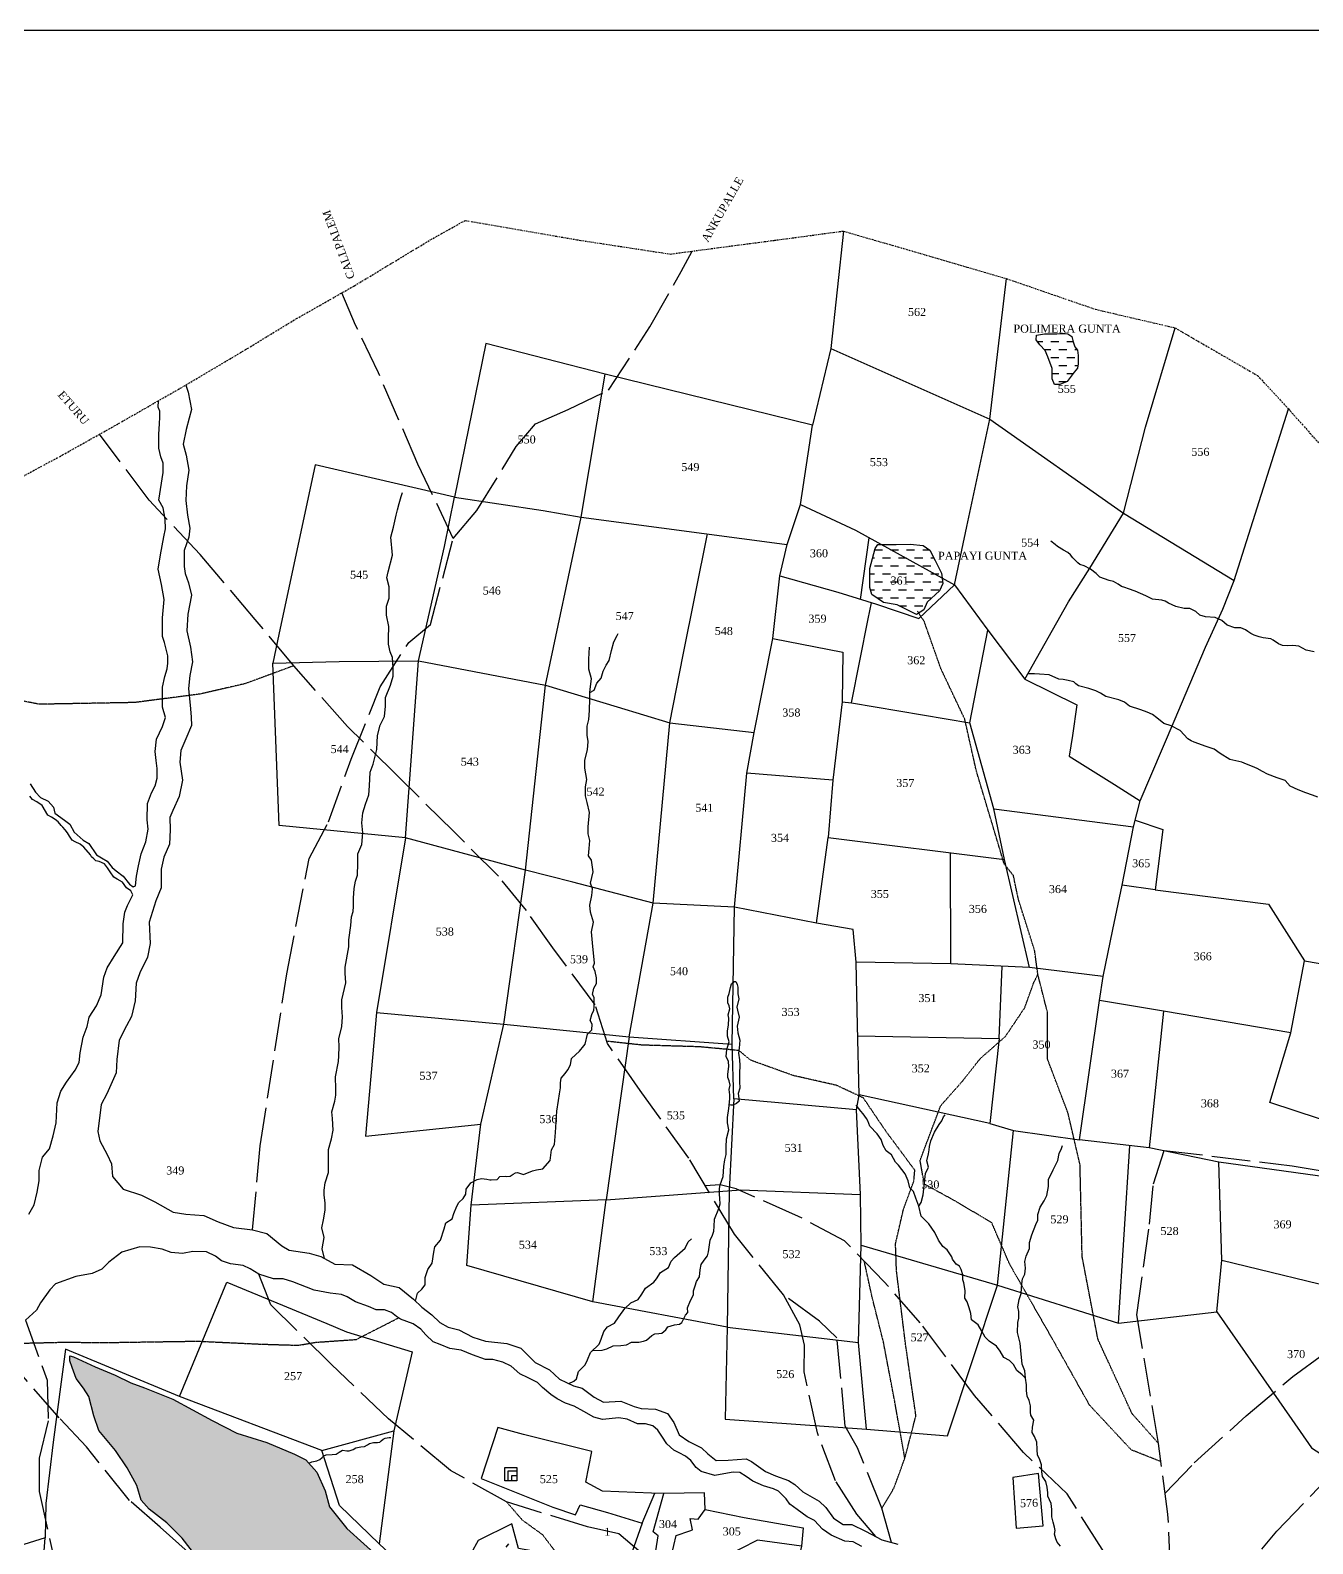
# Model space of a CAD drawing. Header units: millimetres. Extents: x 560 to 2074, y -487 to 930.
# Drawn here: x 1139 to 1539.2, y 457.4 to 929.6 of the extents above; entities that cross this region are included whole.
import ezdxf

# ---------------------------------------------------------------- set-up
doc = ezdxf.new("R2010")
doc.units = ezdxf.units.MM
doc.header["$MEASUREMENT"] = 0
for name, pattern in [('ACAD_ISO02W100', [15, 12, -3]), ('ACAD_ISO07W100', [3, 0, -3]), ('BORDER', [1.75, 0.5, -0.25, 0.5, -0.25, 0, -0.25])]:
    doc.linetypes.add(name, pattern=pattern)
for name, color, linetype in [('CARTTRACK', 30, 'ACAD_ISO02W100'), ('NALA', 4, 'Continuous'), ('SQUAREWELL', 5, 'Continuous'), ('SURVEY_BND', 7, 'Continuous'), ('SURVEY_NO', 7, 'Continuous'), ('TEXT', 7, 'Continuous'), ('WATER_BODY', 4, 'Continuous')]:
    doc.layers.add(name, color=color, linetype=linetype)
doc.layers.add('FOOTPATH', color=150, linetype='ACAD_ISO07W100', lineweight=30)
doc.layers.add('VILL_BOUNDARY', color=6, linetype='BORDER', lineweight=30)
doc.styles.get("Standard").update_dxf_attribs({"font": 'times.ttf'})

# ---------------------------------------------------------------- blocks, each defined once
blk = doc.blocks.new('123')
at = {"layer": 'SQUAREWELL'}
for points in [[(-3.04, 4.2), (0.8, 4.2), (0.8, 0), (-3.04, 0)], [(-1.97, 3.09), (0.8, 3.09), (0.8, 0), (-1.97, 0)], [(0.8, 0), (-0.8, 0), (-0.8, 1.65), (0.8, 1.65)]]:
    blk.add_lwpolyline(points, close=True, dxfattribs=at)

msp = doc.modelspace()

# ---------------------------------------------------------------- hatches: boundary and pattern name
at = {"layer": 'WATER_BODY'}
h = msp.add_hatch(dxfattribs=at)
h.set_pattern_fill('DASH', color=256, scale=20, style=0)
h.paths.add_polyline_path([(1466.01, 828.16), (1465.87, 829.8), (1465.01, 830.88), (1464.43, 832.46), (1464.07, 834.03), (1462.78, 834.89), (1461.2, 835.11), (1459.34, 834.89), (1455.53, 834.89), (1453.02, 834.46), (1452.95, 833.03), (1454.1, 831.52), (1455.68, 829.66), (1456.61, 827.73), (1457.9, 824.14), (1457.9, 820.84), (1458.62, 819.12), (1460.27, 819.05), (1462.57, 820.05), (1463.86, 821.7), (1464.79, 822.99), (1465.87, 824.21), (1466.08, 825.5), (1466.08, 826.65)])
h.paths.add_polyline_path([(1404.67, 769.14), (1403.47, 769.13), (1402.64, 767.88), (1400.98, 761.64), (1400.98, 755.72), (1401.63, 753.59), (1405.25, 751.04), (1409.52, 750.33), (1415.57, 747.31), (1417.82, 748.8), (1418.89, 751.17), (1422.8, 754.72), (1423.75, 757.03), (1423.57, 758.7)])
h.paths.add_polyline_path([(1419.78, 767.41), (1417.64, 768.83), (1413.61, 769.25), (1409.28, 769.19), (1404.67, 769.14), (1423.57, 758.7), (1423.39, 760.24), (1421.44, 764.15)])
h.paths.add_polyline_path([(1571.61, 553.15), (1570.3, 555.04), (1568.27, 555.83), (1564.28, 555.7), (1563.04, 553.35), (1562.19, 550.14), (1563.3, 547.53), (1565.72, 545.89), (1568.8, 544.72), (1570.3, 546.02), (1571.55, 547.79), (1572.2, 550.21)])
h.paths.add_polyline_path([(1406.83, 756.03), (1413.63, 756.03), (1413.63, 759.83), (1406.83, 759.83)], flags=24)
h = msp.add_hatch(dxfattribs=at)
h.set_pattern_fill('DASH', color=256, scale=20, style=0)
h.paths.add_polyline_path([(1358.47, 143.96), (1358.12, 144.8), (1356.46, 145.98), (1354.6, 146.34), (1352.15, 147.46), (1349.87, 148.92), (1348.23, 148.83), (1346.24, 147.73), (1343.71, 145.96), (1341.92, 143.63), (1341.94, 142.08), (1342.22, 141.32), (1343.6, 140.65), (1346.2, 139.08), (1349.94, 135.86), (1353.01, 134.23), (1355.48, 131.51), (1358.92, 130.43), (1359.8, 131.77), (1359.91, 133.86), (1359.61, 136.01), (1358.79, 139.57)])
h.paths.add_polyline_path([(1482.46, 255.31), (1479.14, 263.22), (1473.38, 276.31), (1471.21, 288.9), (1470.85, 295.95), (1469.05, 300.55), (1462.92, 307.24), (1458.81, 317.58), (1456.36, 321.39), (1454.13, 329.16), (1450.66, 346.4), (1446.62, 362.44), (1443.67, 362.51), (1440.65, 360.36), (1438.77, 355.54), (1438.77, 350.86), (1439.64, 346.9), (1441.22, 338.14), (1442.3, 330.73), (1441.36, 327.35), (1438.99, 321.09), (1434.07, 314.65), (1430.4, 311.34), (1425.07, 308.03), (1419.95, 303.86), (1411.51, 299.3), (1406.11, 294.91), (1401, 290.31), (1397.67, 286.67), (1393.21, 278.4), (1391.48, 273.79), (1389.25, 270.99), (1386.29, 268.4), (1384.2, 264.94), (1382.91, 259.35), (1382.41, 256.41), (1383.27, 251.66), (1384.85, 247.27), (1386.29, 243.67), (1386.94, 239.57), (1388.17, 235.83), (1391.62, 233.03), (1396.75, 226.05), (1401.87, 217.71), (1405.18, 213.53), (1406.19, 210.23), (1409.14, 208.43), (1414.76, 205.55), (1417.93, 205.55), (1423.26, 205.55), (1430.03, 207.13), (1438.21, 209.29), (1440.66, 210.08), (1443.54, 209.94), (1446.79, 209), (1452.55, 206.34), (1457.73, 204.18), (1461.77, 203.75), (1466.59, 203.75), (1473.03, 203.75), (1475.97, 206.29), (1478.55, 209.29), (1480.13, 212.24), (1480.07, 214.63), (1480.79, 218.59), (1481.73, 221.82), (1483.17, 224.49), (1488.16, 228.27), (1491.76, 230.78), (1492.12, 232.87)])
h.paths.add_polyline_path([(1302.9, 292.34), (1298.84, 296.49), (1295.52, 299.57), (1292.35, 297.57), (1287.44, 295.47), (1284.41, 293.7), (1281.14, 293.71), (1278.29, 292.83), (1277.26, 289.98), (1277.33, 287.43), (1278.38, 284.29), (1281.56, 282.43), (1288.7, 279.7), (1293.14, 276.86), (1294.54, 272.38), (1293.42, 264.74), (1291.13, 254.29), (1289.68, 246.61), (1288.05, 238.07), (1287.81, 232.4), (1289.35, 229.5), (1290.38, 226.15), (1291.17, 220.32), (1292.39, 217.24), (1293.79, 216.44), (1294.77, 216.44), (1294.21, 220.56), (1292.76, 226.34), (1293.28, 229.93), (1294.63, 232.08), (1298.37, 233.8), (1299.82, 239.15), (1302.26, 251.08), (1304.26, 260.83), (1305.11, 270.66), (1307.07, 277.38), (1307.21, 283.35), (1305.61, 288.38)])
h.paths.add_polyline_path([(1294.05, 337.05), (1287.17, 353.84), (1281.62, 367.38), (1272.99, 387.78), (1272.85, 395.65), (1271.59, 410.12), (1269.35, 424.84), (1266.58, 432.43), (1262.82, 437.79), (1256.29, 444.76), (1248.41, 452.58), (1237.77, 462.14), (1232.41, 468.93), (1230.98, 473.93), (1228.38, 479.73), (1224.99, 483.57), (1221.5, 485.36), (1212.79, 488.96), (1203.43, 491.89), (1195.73, 495.88), (1183.45, 502.57), (1174.69, 506.08), (1170.38, 507.6), (1165.48, 510.03), (1159.21, 512.59), (1152.47, 515.71), (1151.38, 516.04), (1151.38, 514.46), (1152.08, 512.36), (1153.35, 509), (1155.57, 506.01), (1157.23, 503.35), (1158.83, 497.32), (1160.42, 492.75), (1165.63, 486.53), (1169.25, 481.13), (1172.24, 475.61), (1173.58, 471.04), (1176.14, 468.25), (1181.61, 463.93), (1186.44, 459.17), (1192.16, 451.8), (1198.83, 441.9), (1203.36, 432.38), (1211.05, 418.28), (1216.52, 407.76), (1223.01, 395.69), (1226.8, 389.08), (1230.98, 380.22), (1235.08, 371.61), (1238.58, 366.52), (1242.91, 357.23), (1246.02, 351.68), (1247.49, 347.39), (1249.79, 340.72), (1251.55, 334.9), (1252.62, 328.54), (1254.01, 321.29), (1255.56, 317.28), (1258.27, 312.75), (1260.86, 307.44), (1262.53, 301.21), (1263.88, 295.81), (1265.23, 293.87), (1267.51, 292.42), (1270.57, 292.11), (1273.45, 293.47), (1276.96, 296.28), (1280.71, 298.75), (1284.13, 300.1), (1290.72, 301.6), (1293.48, 302.56), (1295.12, 305.41), (1296.74, 326.81)])
h.paths.add_polyline_path([(1666, 501.82), (1660.63, 504.33), (1653.59, 506.57), (1647.16, 507.8), (1642.29, 506.62), (1640.11, 504.72), (1637.37, 500.76), (1636.48, 495.37), (1636.48, 488.84), (1638.99, 484.87), (1643.3, 483.14), (1645.87, 482.81), (1649, 482.03), (1652.69, 482.03), (1658.34, 482.08), (1663.32, 483.26), (1665.33, 484.37), (1667.79, 488.23), (1668.91, 492.44), (1668.91, 496.24), (1667.96, 499.42)])
h.paths.add_polyline_path([(1671.16, 452.94), (1670.54, 455.88), (1667.98, 457.66), (1661.78, 455.96), (1659.38, 454.72), (1651.71, 453.56), (1649.69, 451.08), (1649.77, 447.37), (1650, 444.89), (1653.18, 442.88), (1655.81, 443.34), (1660.31, 444.19), (1662.94, 444.97), (1666.43, 445.12), (1668.99, 445.97), (1670.23, 447.76), (1671.39, 450.31)])
h.paths.add_polyline_path([(1731.92, 159.93), (1729.78, 161.28), (1725.52, 162.54), (1720.95, 162.17), (1719.19, 160.36), (1720.24, 158.96), (1721.81, 158), (1723.34, 157.91), (1726.1, 157.04), (1728.55, 153.94), (1729.25, 151.01), (1727.94, 147.17), (1726.19, 142.19), (1726.92, 141.86), (1727.54, 141.86), (1728.42, 142.08), (1729.52, 143.45), (1730.12, 144.5), (1731.28, 146.15), (1733.21, 149.14), (1733.77, 152.33), (1732.57, 157.82)])
h.paths.add_polyline_path([(1578.74, 101.51), (1575.72, 103.75), (1571.57, 106.55), (1566.3, 109.32), (1564.54, 110.26), (1563.01, 110.52), (1561.82, 110.29), (1560.66, 109.59), (1559.57, 108.28), (1558.83, 107.23), (1557.89, 105.26), (1556.4, 101.6), (1555.98, 97.4), (1555.95, 94.23), (1556.66, 91.99), (1558.52, 90.64), (1559.57, 90.2), (1561.74, 89.49), (1562.78, 88.74), (1562.78, 87.99), (1562.56, 86.5), (1560.69, 83.76), (1561.48, 83.08), (1562.93, 83.08), (1564.09, 83.11), (1567.67, 81.82), (1570.18, 82.05), (1573.15, 85.47), (1576.12, 89.65), (1578.4, 94.13), (1579.3, 97.67)])
h.paths.add_polyline_path([(1409.28, 266.99), (1441.42, 266.99), (1441.42, 270.82), (1409.28, 270.82)], flags=24)
h.paths.add_polyline_path([(1420.3, 275.59), (1433.71, 275.59), (1433.71, 279.51), (1420.3, 279.51)], flags=24)
h.paths.add_polyline_path([(1267.76, 272.76), (1301.54, 272.76), (1301.54, 276.59), (1267.76, 276.59)], flags=9)
h.paths.add_polyline_path([(1227.85, 393.79), (1269.02, 393.79), (1269.02, 397.63), (1227.85, 397.63)], flags=24)
h.paths.add_polyline_path([(1562.85, 94.43), (1569.65, 94.43), (1569.65, 98.24), (1562.85, 98.24)], flags=24)

# ---------------------------------------------------------------- linework, layer by layer
at = {"lineweight": 30}
msp.add_lwpolyline([(560.23, 929.61), (2074.09, 929.61), (2074.09, -486.68), (560.23, -486.68)], close=True, dxfattribs=at)
at = {"layer": 'CARTTRACK'}
for points in [[(1271.01, 771.09), (1278.41, 779.78), (1290.61, 799.78), (1296.71, 806.78), (1306.82, 811.31), (1319.42, 817.31), (1332.4, 837.04), (1342.13, 854.4), (1345.6, 860.71)], [(1208.37, 555.31), (1210.79, 581.58), (1219.06, 635.28), (1226, 671.18), (1232.05, 682.64), (1239.09, 702.23), (1248.17, 724.72), (1257.13, 738.65), (1263.87, 744.22), (1271.01, 771.09), (1259.98, 794.21), (1247.66, 822.75), (1240.52, 837.65), (1236.25, 847.7)], [(1402.86, 459.66), (1396.93, 466.61), (1390.28, 477.09), (1384.68, 492.07), (1380.5, 511.1), (1380.6, 519.35), (1379.17, 525.67), (1374.04, 535.06), (1358.75, 554.02), (1344.49, 577.71), (1329.29, 598.86), (1319.11, 613.54), (1315.31, 625.58), (1302.11, 643.37), (1293.85, 654.94), (1285.11, 665.66), (1271.03, 679.76), (1253.66, 696.92), (1237.98, 712.43), (1221.26, 731.35), (1209.2, 745.76), (1191.99, 766.03), (1176.14, 783.01), (1160.59, 803.58)], [(1502.46, 431.44), (1513.67, 444.31), (1528.05, 461.3), (1543.76, 477.7), (1554.82, 485.54), (1554.75, 488.46), (1555.46, 522.14), (1555.49, 525.22), (1556.09, 551.49), (1557.7, 573.68), (1564.22, 597), (1589.65, 605.73), (1605.38, 605.23), (1616.49, 607.92)], [(1495.62, 434.1), (1494.05, 466.69), (1491.11, 488.71), (1484.35, 528.85), (1488.32, 557.12), (1489.49, 569.74), (1492.87, 580.16), (1532.84, 575.32), (1554.29, 571.79)], [(1486.29, 437.32), (1473.48, 455.69), (1462.61, 473.03), (1448.95, 485.91), (1433.7, 503.68), (1416.73, 526.39), (1405.42, 539.26), (1393.12, 551.94), (1378.8, 559.55), (1359.26, 568.15), (1354.25, 569.45), (1349.66, 569.11)], [(1446.62, 362.44), (1444.26, 369.04), (1436.55, 374.23), (1413.42, 387.8), (1400.34, 394.33), (1393.42, 404.11), (1388.73, 407.13), (1373.3, 411.48), (1359.56, 416.17), (1345.47, 432.07), (1339.44, 439.11), (1329.68, 454.62), (1322.63, 460.48), (1312.91, 462.65), (1287.6, 470.52), (1270.11, 480.29), (1250.83, 496.37), (1232.89, 513.45), (1214.08, 531.99), (1210.3, 541.48)], [(1407.76, 457.84), (1404.79, 468.56), (1397.14, 487.32), (1393.36, 494.09), (1390.74, 521.71), (1385.32, 526.87), (1374.04, 535.06)], [(1137.52, 527.16), (1144.29, 508.48), (1144.56, 495.76), (1141.73, 484.13), (1141.73, 473.68), (1147.23, 448.77), (1152.07, 426.58), (1157.16, 417.61), (1172.32, 403.95), (1187.63, 389.65), (1201.44, 380.81), (1212.71, 373.58), (1221.16, 357.91), (1242.1, 312.94), (1247.61, 302.99), (1256.47, 296.03), (1259.29, 285.12), (1263.85, 273.07), (1273.37, 250.3), (1287.6, 221.31), (1291.05, 212.17)], [(1493.18, 473.24), (1502.21, 482.62), (1518.44, 497.32), (1533.05, 509.58), (1545.14, 518.43), (1555.49, 525.22)], [(1255.85, 296.51), (1244.23, 333.61), (1243.39, 343.92), (1224.45, 383.75), (1218.65, 393.57), (1207.18, 412.34), (1198.15, 436.62), (1188.26, 454.84), (1179.56, 462.58), (1169.91, 470.96), (1156.53, 487.67), (1147.99, 496.67), (1131.1, 516.14)]]:
    msp.add_lwpolyline(points, dxfattribs=at)
at = {"layer": 'FOOTPATH', "ltscale": 0.01}
for points in [[(1491.87, 483.03), (1482.62, 486.69), (1469.59, 500.67), (1457.92, 521.46), (1444.66, 544.62), (1439.07, 557.55), (1427.62, 564.36), (1418.03, 569.61), (1416.7, 577.02), (1423.13, 594.08), (1429.82, 601.63), (1435.44, 608.76), (1443.4, 615.78), (1449.36, 624.66), (1452.11, 632.32), (1453.45, 635.06), (1452.45, 642.48), (1447.36, 658.56), (1445.82, 665.9), (1442.95, 669.51), (1441.54, 674.24), (1434.25, 698.56), (1430.63, 714.72), (1423.2, 730.42), (1418.03, 745.04), (1415.82, 748.58)], [(1221.26, 731.35), (1206, 725.74), (1192.1, 722.54), (1171.61, 719.87), (1141.8, 719.33), (1122.49, 723.14)], [(1491.11, 488.71), (1482.84, 498.02), (1472.2, 521.24), (1467.27, 547.04), (1466.62, 575.66), (1462.85, 591.85), (1456.46, 608.64), (1456.46, 623.19), (1453.45, 635.06)], [(1411.94, 484.09), (1415.4, 497.36), (1412.17, 519.6), (1409.33, 542.62), (1409.03, 551.02), (1411.5, 561.71), (1414.74, 570.5), (1415.05, 573.97), (1406.09, 586.04), (1398.99, 596.52), (1390.58, 600.45), (1377.14, 603.48), (1363.86, 608.26), (1360.13, 611.3), (1347.94, 612.45), (1329.95, 612.99), (1318.9, 614.2)], [(1404.79, 468.56), (1408.54, 474.8), (1411.94, 484.09), (1408.77, 501.88), (1405.24, 520.45), (1401.72, 534.38), (1399.27, 545.6)], [(1132.61, 519.9), (1148.25, 520.28), (1164.71, 520.23), (1191.04, 520.63), (1211, 519.7), (1222.64, 519.35), (1228.08, 520.28), (1240.71, 521.15), (1253.9, 527.89)], [(1359.56, 416.17), (1345.87, 424.74), (1343.08, 425.5), (1333.34, 431.48), (1320.64, 438.46), (1316.05, 440.41), (1311.38, 444.86), (1304.35, 453.06), (1298.91, 460.2), (1292.65, 464.72), (1287.6, 470.52)]]:
    msp.add_lwpolyline(points, dxfattribs=at)
at = {"layer": 'NALA'}
for points in [[(1187.55, 818.94), (1188.3, 816.71), (1189.32, 811.34), (1188.6, 808.55), (1187.63, 805.05), (1186.68, 800.52), (1187.63, 797.07), (1188.49, 792.33), (1187.79, 787.51), (1187.53, 782.94), (1188.11, 778.36), (1188.81, 774.27), (1188.45, 771.45), (1187.05, 767.35), (1187.05, 762.32), (1187.34, 760.08), (1188.41, 757.18), (1189.33, 753.32), (1188.15, 747.49), (1187.89, 742.21), (1189.03, 737.14), (1189.62, 732.62), (1188.77, 728.29), (1188.33, 724.26), (1189.03, 717.94), (1189.18, 715.26), (1189.3, 712.67), (1187.55, 708.59), (1185.93, 704.94), (1185.67, 701.22), (1186.54, 695.61), (1185.47, 690.57), (1183.47, 686.18), (1182.57, 683.96), (1182.69, 680.2), (1182.46, 675.68), (1180.66, 671.63), (1179.85, 667.93), (1179.79, 662.1), (1178.16, 657.99), (1176.08, 651.34), (1176.37, 644.74), (1175.62, 640.41), (1173.2, 635.54), (1172.07, 632.36), (1171.75, 626.81), (1170.56, 621.95), (1169.02, 619.04), (1166.78, 614.53), (1165.96, 608.53), (1165.78, 604.32), (1162.92, 597.83), (1161.14, 594.51), (1160.06, 586.04), (1160.69, 583.13), (1163.03, 578.85), (1164.29, 576), (1164.63, 571.96), (1167.95, 568.02), (1173.66, 566.2), (1177.88, 564.09), (1183.59, 560.9), (1187.59, 560.21), (1193.18, 559.81), (1197.64, 557.82), (1202.44, 556.05), (1208.37, 555.31), (1212.83, 554.17), (1217.5, 550.36), (1219.84, 548.99), (1226.06, 548.08), (1229.66, 547.06), (1234.06, 544.6), (1239.6, 544.43), (1245.25, 541.07), (1249.36, 538.44), (1254.1, 537.36), (1258.61, 533.71), (1261.18, 531.26), (1264.3, 528.83), (1266.76, 526.49), (1269.44, 524.95), (1272.75, 524.15), (1277.15, 521.87), (1281.09, 520.62), (1287.77, 519.93), (1292.05, 518.39), (1296.56, 513.94), (1300.99, 511.73), (1304.13, 508.77), (1308.53, 506.71), (1311.21, 505.92), (1314.98, 503.12), (1317.89, 501.58), (1323.26, 501.87), (1327.49, 500.27), (1329.6, 499.59), (1334.13, 499.4), (1337.9, 498.03), (1339.84, 495.23), (1341.55, 491.41), (1344.52, 489.3), (1348.46, 487.31), (1350.46, 485.48), (1353.09, 483.37), (1356.8, 483.54), (1362.45, 483.94), (1364.05, 483.09), (1368.42, 479.92), (1371.56, 478.66), (1375.61, 477.12), (1377.61, 475.93), (1380.13, 473.59), (1385.21, 470.74), (1387.26, 468.74), (1389.68, 465.44), (1392.65, 463.39), (1395.39, 463.39), (1399.61, 461.39), (1404.75, 458.66), (1409.78, 457.29)], [(1138.93, 694.52), (1140.65, 691.87), (1142.17, 690.24), (1144.58, 689.15), (1146.26, 687.24), (1146.7, 685.39), (1149.7, 683.17), (1151.3, 681.96), (1152.66, 679.43), (1155.51, 676.9), (1157.26, 675.93), (1159.61, 672.31), (1161.25, 671.38), (1162.97, 670.37), (1164.53, 668.38), (1165.77, 667.33), (1168.03, 665.66), (1169.91, 663.24), (1171.15, 662.35), (1171.78, 662.66), (1172.13, 665.69), (1172.79, 668.89), (1173.61, 672.7), (1175.09, 676.44), (1175.74, 680.32), (1175.44, 683.31), (1175.54, 688.39), (1176.84, 691.68), (1177.93, 693.87), (1178.63, 696.26), (1178.63, 699.24), (1178.33, 701.83), (1177.93, 704.62), (1178.43, 708.41), (1180.23, 712.39), (1181.24, 715.25), (1180.24, 718.44), (1180.24, 721.43), (1180.24, 724.71), (1180.94, 728), (1181.73, 730.39), (1181.93, 732.18), (1181.93, 734.47), (1180.84, 738.56), (1180.24, 740.45), (1180.24, 746.32), (1180.74, 752.07), (1179.94, 756.65), (1178.94, 761.53), (1179.64, 765.92), (1180.64, 771.59), (1181.24, 774.08), (1181.04, 777.07), (1180.44, 780.65), (1179.14, 783.04), (1180.45, 791.6), (1180.45, 794.59), (1179.75, 796.58), (1179.15, 799.27), (1179.15, 803.46), (1179.35, 806.94), (1179.45, 808.83), (1179.45, 810.73), (1178.95, 812.02), (1179.01, 814.05)], [(1230.8, 546.42), (1230.1, 549.41), (1230.71, 552.99), (1229.95, 556.02), (1230.47, 558.52), (1230.99, 561.5), (1231.04, 563.68), (1230.75, 566.23), (1230.75, 567.75), (1230.99, 570.07), (1232.03, 573.22), (1232.03, 575.02), (1232.03, 577.43), (1232.03, 580.46), (1232.98, 583.77), (1233.5, 586.47), (1233.36, 590.06), (1233.08, 592.14), (1234.07, 595.5), (1234.31, 597.39), (1234.31, 599.38), (1234.21, 603.07), (1235.16, 607.89), (1235.3, 609.69), (1235.4, 612.47), (1235.3, 614.93), (1236.25, 618.81), (1236.39, 621.83), (1236.2, 624.77), (1236.2, 627.13), (1237.44, 632.43), (1237.3, 635.46), (1237.3, 637.35), (1238.43, 643.69), (1238.38, 645.84), (1239, 650.29), (1239.28, 652.98), (1239.76, 654.64), (1239.9, 656.25), (1239.9, 658.85), (1240.09, 661.83), (1240.47, 664.13), (1241.08, 666.06), (1241.23, 669.61), (1241.23, 672.69), (1242.51, 675.53), (1242.75, 679.24), (1242.51, 682.32), (1242.79, 685.44), (1243.65, 688.18), (1244.69, 691.12), (1244.88, 693.9), (1245.07, 698.11), (1246.02, 700.62), (1247.15, 705.2), (1247.39, 709.56), (1248.15, 712.86), (1249.57, 715.5), (1249.9, 718.77), (1249.81, 721.46), (1251.37, 725.34), (1252.27, 728.13), (1252.27, 730.72), (1252.04, 733.89), (1251.33, 735.74), (1250.76, 738.05), (1250.76, 739.95), (1250.85, 743.59), (1250.19, 747.17), (1250.19, 749.91), (1250.95, 752.42), (1250.99, 755.96), (1250.28, 758.76), (1250.71, 760.7), (1252.04, 765.88), (1251.47, 771.51), (1252.32, 774.63), (1253.22, 778.31), (1253.56, 779.97), (1254.12, 781.95), (1254.74, 784.18), (1255.21, 785.36)], [(1539.71, 735.71), (1537.22, 736.2), (1534.94, 737.49), (1533, 737.71), (1531.5, 737.52), (1529.83, 737.71), (1528.57, 738.23), (1526.85, 739.38), (1526.2, 739.78), (1523.82, 740.06), (1522.48, 740.41), (1521, 740.93), (1519.94, 741.37), (1519.01, 742), (1518.21, 742.57), (1516.85, 743.17), (1514.91, 743.22), (1512.53, 743.99), (1510.89, 745.5), (1508.81, 746.37), (1505.72, 746.59), (1504.02, 747.13), (1502.71, 748.31), (1500.91, 749.24), (1499.08, 749.24), (1496.49, 749.87), (1494.27, 750.85), (1493.15, 751.48), (1492.12, 751.83), (1489.21, 752.09), (1487.16, 753.16), (1483.77, 754.66), (1481.69, 755.34), (1480.57, 755.75), (1479.51, 756.08), (1478.5, 756.76), (1477.1, 757.63), (1475.71, 757.93), (1472.84, 759), (1471.6, 760.13), (1469.85, 761.44), (1467.93, 762.53), (1466.53, 762.93), (1465.91, 763.41), (1464.34, 765.06), (1463.69, 765.94), (1462.77, 766.68), (1461.41, 767.38), (1459.53, 768.51), (1458.83, 769.17), (1457.52, 770.17)], [(1313.59, 723.03), (1314.94, 723.74), (1315.8, 725.87), (1317.15, 727.44), (1317.83, 729.71), (1318.75, 731.52), (1319.64, 733.01), (1320.35, 736.13), (1321.14, 738.76), (1322.2, 740.82), (1322.42, 741.39)], [(1259.26, 533.09), (1259.82, 535.56), (1261.21, 536.89), (1262.19, 538.23), (1262.19, 540.45), (1263.06, 543.02), (1264.45, 544.92), (1264.92, 548.37), (1265.23, 550.07), (1266.98, 552.13), (1268.18, 555.69), (1268.67, 557.5), (1270.65, 558.74), (1271.15, 560.47), (1272.14, 562.77), (1272.71, 563.92), (1274.11, 565.16), (1274.94, 566.47), (1275.02, 568.04), (1276.5, 570.01), (1278.48, 571.08), (1279.8, 571.41), (1281.53, 571.17), (1282.44, 571), (1282.85, 571), (1284.66, 571.08), (1285.49, 571.99), (1287.22, 572.15), (1287.63, 571.99), (1288.78, 572.07), (1289.69, 572.73), (1290.43, 573.14), (1291.09, 573.22), (1292.91, 572.65), (1295.71, 573.8), (1297.03, 574.13), (1299, 574.38), (1301.28, 576.99), (1301.61, 580.28), (1302.64, 582.03), (1302.9, 585.71), (1303.35, 592.36), (1303.87, 595.71), (1304.2, 597.78), (1304.45, 599.71), (1304.45, 601.27), (1304.65, 602.69), (1305.94, 604.17), (1306.78, 605.27), (1307.56, 606.82), (1307.88, 608.83), (1309.11, 609.99), (1310.41, 611.09), (1311.76, 612.77), (1312.15, 613.28), (1312.94, 616.36), (1314.3, 617.72), (1314.36, 619.53), (1313.78, 620.63), (1314.23, 622.56), (1314.88, 623.92), (1315.01, 624.89), (1315.01, 625.41), (1315.01, 626.89), (1315.01, 627.8), (1314.49, 628.77), (1314.88, 630.77), (1315.72, 632.26), (1315.72, 633.94), (1315.27, 636), (1314.68, 637.43), (1315.07, 638.59), (1314.43, 644.89), (1314.1, 648.38), (1314.75, 651.35), (1313.84, 654.52), (1313.65, 656.65), (1314.23, 659.69), (1314.43, 661.74), (1313.85, 663.55), (1314.69, 667.1), (1314.17, 670.66), (1313.2, 672.01), (1313.4, 674.34), (1313.65, 676.8), (1313.14, 678.86), (1313.14, 681.06), (1313.53, 685.61), (1312.81, 688.65), (1312.23, 690.78), (1312.3, 693.56), (1312.68, 695.82), (1312.04, 699.41), (1312.04, 701.93), (1312.94, 705.1), (1313.07, 707.74), (1312.75, 709.68), (1312.75, 712.46), (1313.27, 714.53), (1313.47, 717.35), (1313.59, 721.03), (1313.59, 723.03), (1313.79, 724.91), (1314.11, 727.3), (1313.34, 730.33), (1313.34, 733.37), (1313.47, 737.16)], [(1540.85, 690.4), (1539.16, 691.01), (1537.12, 691.65), (1534.68, 692.62), (1532.21, 693.8), (1530.59, 695.52), (1528.12, 696.35), (1525.16, 697.48), (1523.51, 698.34), (1521.86, 699.34), (1520.46, 699.95), (1518.56, 700.67), (1517.16, 701.24), (1513.32, 702.06), (1510.38, 703.96), (1508.48, 705.32), (1505.69, 706.22), (1503.64, 707), (1502.28, 707.47), (1501.28, 707.9), (1500.27, 708.51), (1500.27, 708.51), (1497.86, 711.15), (1495.03, 712.58), (1492.74, 713.33), (1490.62, 715.09), (1489.22, 716.16), (1487.57, 716.84), (1485.57, 717.63), (1482.05, 718.77), (1480.48, 720.03), (1478.72, 720.71), (1474.67, 721.73), (1472.95, 722.84), (1471.59, 723.52), (1469.4, 724.24), (1466.17, 725.1), (1465.31, 725.74), (1464.63, 726.28), (1462.91, 726.78), (1461.33, 727.03), (1459.97, 727.21), (1456.96, 728.53), (1453.98, 728.75), (1452.41, 728.78), (1450.51, 728.78)], [(1138.49, 560.22), (1140.23, 563.18), (1141.19, 567.09), (1141.72, 570.69), (1141.72, 573.82), (1142.76, 578.08), (1144.94, 580.68), (1146.16, 584.68), (1147.11, 588.77), (1147.37, 594.94), (1148.5, 598.65), (1150.33, 601.44), (1153.03, 605.17), (1154.24, 607.61), (1154.51, 610.56), (1155.46, 615.52), (1156.77, 618.82), (1157.38, 621.69), (1159.64, 625.25), (1161.13, 628.7), (1161.91, 634.18), (1162.95, 637.05), (1165.13, 640.61), (1167.83, 644.87), (1168, 650.87), (1168.52, 654.52), (1169.31, 656.52), (1170.97, 659.87), (1170.36, 661.09), (1168.99, 662.05), (1167.75, 663.85), (1166.13, 664.74), (1165.06, 665.34), (1163.9, 667.05), (1163.05, 668.28), (1162.11, 669.56), (1160.53, 670.29), (1159.46, 670.5), (1158.82, 671.06), (1158.09, 671.78), (1157.75, 672.38), (1155.73, 674.76), (1154.58, 675.66), (1153.04, 676.43), (1152.1, 676.98), (1151.25, 678.22), (1150.65, 679.2), (1149.84, 680.18), (1149.11, 680.95), (1148.6, 681.55), (1147.7, 682.66), (1146.76, 683.38), (1145.61, 684.06), (1144.46, 684.75), (1142.74, 687.75), (1141.03, 688.86), (1139.71, 689.59), (1138.81, 690.61)], [(1314.52, 517.75), (1317.48, 517.78), (1318.93, 518.28), (1320.86, 519.19), (1323.35, 519.32), (1325.08, 519.5), (1326.68, 520.35), (1328.9, 520.35), (1330.38, 520.58), (1331.3, 520.96), (1332.15, 521.68), (1332.93, 522.44), (1333.94, 522.95), (1335.15, 523.03), (1336.12, 523.14), (1337.38, 524.21), (1338, 525.08), (1340.01, 525.72), (1341.61, 525.96), (1342.31, 526.42), (1342.94, 527.65), (1343.51, 528.7), (1344.17, 529.59), (1344.13, 531.07), (1345.09, 533.35), (1346.02, 535.11), (1346, 536.31), (1346.48, 537.84), (1346.93, 539.29), (1347.84, 540.65), (1348.08, 542.85), (1348.4, 544.52), (1349.29, 545.85), (1350.3, 547.25), (1350.66, 548.49), (1351.23, 552.14), (1351.86, 553.67), (1352.37, 554.92), (1352.43, 556.39), (1352.55, 558.69), (1353.88, 561.98), (1354.25, 563.48), (1354.19, 565.09), (1354.11, 566.51), (1354.11, 568.27), (1354.25, 569.45), (1355.28, 571.97), (1355.41, 575.11), (1355.71, 577.15), (1356.17, 578.84), (1356.17, 581.15), (1356.27, 583.79), (1356.96, 586.53), (1356.57, 588.74), (1356.57, 590.36), (1357, 593.23), (1357.27, 596.26), (1357.3, 597.52), (1357.13, 599.13), (1357.46, 600.45), (1357.13, 601.87), (1356.67, 602.93), (1356.7, 603.92), (1357, 606.37), (1356.93, 607.91), (1356.17, 609.46), (1356.37, 611.64), (1357.16, 613.98), (1356.6, 615.77), (1356.63, 617.42), (1356.86, 619.19), (1356.96, 621.37), (1356.79, 622.46), (1357.32, 624.27), (1357.09, 625.2), (1356.73, 626.22), (1356.73, 627.94), (1357.12, 629.11), (1357.49, 630.99), (1357.88, 632.15), (1358.68, 632.81), (1359.17, 632.81), (1359.6, 631.89), (1359.83, 631.09), (1359.83, 629.01), (1360.1, 627.43), (1359.47, 624.85), (1359.67, 623.86), (1360.23, 621.75), (1359.6, 618.95), (1359.8, 616.84), (1360.46, 614.52), (1360.26, 612.08), (1360, 610.53), (1360.3, 608.42), (1360.46, 606.64), (1360.3, 604.23), (1360.3, 601.69), (1360.46, 599.61), (1359.94, 597.89), (1360.2, 595.55), (1359.44, 594.76), (1359.01, 594.56), (1358.19, 594.3), (1357.62, 594.23), (1357.09, 594.31)], [(1460.48, 456.66), (1459.5, 457.89), (1459.03, 459), (1458.65, 460.45), (1458.81, 461.59), (1458.62, 462.6), (1458.21, 464.15), (1457.86, 465.83), (1457.86, 468.09), (1457.57, 469.93), (1456.56, 472.23), (1456.56, 473.28), (1456.31, 475.11), (1455.99, 476.85), (1454.94, 478.45), (1454.66, 479.87), (1454.63, 482.08), (1453.99, 483.95), (1453.36, 485.09), (1453.23, 486.79), (1453.11, 489.15), (1452.38, 490.86), (1451.65, 492.12), (1451.81, 493.8), (1452.16, 496.01), (1451.27, 497.54), (1451.18, 498.49), (1451.18, 500.45), (1450.77, 502.16), (1450.16, 503.42), (1449.88, 505.22), (1449.88, 506.99), (1449.59, 509.04), (1448.52, 510.17), (1446.94, 511.5), (1445.8, 513.37), (1444.63, 514.6), (1442.87, 515.5), (1441.7, 517.55), (1440.59, 519.07), (1438.28, 520.59), (1437.02, 521.88), (1435.94, 523.78), (1434.77, 525.71), (1432.77, 527.31), (1432.52, 529.3), (1432.04, 531.04), (1431.35, 532.91), (1430.65, 534.01), (1430.81, 536.48), (1430.3, 538.84), (1430.02, 539.75), (1430.02, 541.36), (1429.54, 542.98), (1429, 543.99), (1427.93, 544.65), (1426.79, 546.17), (1426.57, 546.93), (1425.17, 549.1), (1423.78, 550.2), (1422.39, 552.13), (1421.34, 554.56), (1419.38, 557.19), (1417.06, 559.64), (1416.33, 562.73), (1415.32, 565.26), (1414.62, 567.35), (1413.45, 568.45), (1412.98, 570.63), (1412.03, 572.84), (1409.94, 575.5), (1409.02, 576.51), (1407.82, 578.72), (1406.08, 579.96), (1405.22, 581.62), (1404.52, 583.55), (1403.26, 585.32), (1401.01, 587.75), (1400.34, 589.33), (1399.93, 590.11), (1398.92, 591.53), (1398.16, 592.39), (1396.71, 594.3)], [(1416.33, 562.73), (1417.07, 563.91), (1417.64, 566.23), (1418.43, 572.98), (1419.35, 574.86), (1418.78, 576.86), (1419.31, 579.1), (1419.53, 580.37), (1419.62, 581.33), (1420.05, 583.17), (1421.15, 585.8), (1422.69, 588.27), (1423.43, 589.41), (1424.05, 590.63), (1424.49, 591.2)], [(1449.59, 509.04), (1449.41, 511.42), (1448.53, 513.47), (1448.15, 517.67), (1447.98, 520.01), (1447.14, 523.32), (1447.19, 526.5), (1447.56, 527.8), (1447.52, 529.89), (1447.23, 531.32), (1447.65, 533.67), (1448.23, 535.51), (1448.41, 538.51), (1448.66, 540.06), (1449.41, 541.53), (1449.62, 543.42), (1449.41, 545.43), (1449.75, 547.15), (1450.88, 549.49), (1450.88, 551.41), (1451.52, 553.76), (1452.82, 557.03), (1453.4, 558.33), (1453.49, 560.13), (1454.2, 562.48), (1455.46, 564.45), (1456.22, 566.07), (1456.73, 568.84), (1456.81, 571.06), (1458.28, 574.08), (1459.71, 576.97), (1460.05, 579.22), (1460.84, 580.69), (1461.18, 581.69)], [(1307.08, 507.39), (1308.64, 508.18), (1309.42, 508.89), (1310.09, 511.12), (1311.31, 512.38), (1312.21, 513.24), (1312.88, 514.81), (1313.79, 517.05), (1316.58, 519.7), (1317.21, 521.27), (1317.95, 523.62), (1319.09, 525.11), (1321.33, 526.29), (1322.71, 528.25), (1324.59, 530.84), (1326.44, 532.59), (1328.68, 533.61), (1329.86, 535.3), (1330.96, 537.18), (1333.59, 538.99), (1334.46, 540.09), (1335.63, 542.01), (1338.16, 543.59), (1338.98, 545.63), (1340, 546.77), (1343.38, 549.64), (1344.29, 551.62), (1345.35, 552.52)], [(1398.49, 456.58), (1395.84, 458.02), (1393.25, 458.2), (1388.96, 460.07), (1386.25, 462), (1383.78, 464.65), (1381.43, 465.85), (1378.35, 468.08), (1376.06, 469.77), (1374.86, 471.39), (1372.55, 473.79), (1370.98, 474.58), (1367.85, 475.48), (1364.47, 476.93), (1362.42, 478.37), (1360.43, 479.7), (1358.38, 479.76), (1355.49, 479.21), (1352.59, 478.67), (1348.37, 480), (1346.86, 481.26), (1345.12, 483.43), (1343.43, 484.75), (1341.5, 485.78), (1339.87, 486.62), (1337.7, 488.61), (1336.07, 491.02), (1334.87, 492.88), (1333.24, 494.21), (1330.95, 494.81), (1328.47, 494.81), (1325.28, 496.26), (1322.63, 496.68), (1317.53, 496.15), (1314.87, 496.94), (1311.8, 498.68), (1308.72, 500.37), (1306.07, 501.33), (1303.42, 502.6), (1301.49, 503.98), (1298.89, 506.15), (1297.25, 507.7), (1294.35, 509.14), (1291.82, 510.41), (1289.11, 512.82), (1286.51, 514.08), (1283.32, 514.92), (1281.09, 514.86), (1277.05, 516.37), (1273.49, 517.81), (1269.93, 518.36), (1266.92, 519.62), (1264.69, 520.46), (1262.39, 522.63), (1260.83, 524.38), (1258.53, 526), (1254.56, 527.45), (1253.25, 528.33), (1251.75, 529.59), (1249.52, 530.44), (1246.92, 530.44), (1244.57, 531.46), (1240.53, 532.91), (1237.94, 534.47), (1236.13, 535.2), (1232.57, 535.62), (1227.63, 536.58), (1220.97, 539.13), (1217.95, 540.1), (1214.94, 540.04), (1210.3, 541.48), (1207.58, 543.17), (1205.47, 544.25), (1201.49, 544.73), (1198.72, 545.7), (1196.79, 547.14), (1194.02, 548.53), (1189.74, 548.65), (1186.48, 547.93), (1182.98, 548.29), (1180.15, 549.37), (1176.53, 549.91), (1173.21, 550.03), (1167.55, 548.35), (1163.51, 545.28), (1161.3, 543.05), (1158.34, 541.78), (1153.16, 540.82), (1146.82, 538.47), (1145.08, 536.66), (1142.18, 532.63), (1140.92, 530.34), (1137.52, 527.16)], [(1225.92, 482.52), (1226.85, 482.93), (1228.42, 483.26), (1229.37, 483.72), (1230.09, 484.38), (1230.63, 484.83), (1231.38, 485.12), (1233.18, 485.24), (1234.42, 485.4), (1235.38, 486.03), (1236.42, 486.6), (1237.8, 486.41), (1238.51, 486.42), (1239.77, 486.78), (1240.56, 487.33), (1242.2, 487.69), (1243.27, 487.73), (1244.24, 488.31), (1244.81, 488.7), (1246.12, 488.98), (1247.36, 489.02), (1248.04, 489.15), (1248.54, 489.55), (1249.12, 490.06), (1249.74, 490.4), (1250.95, 490.6), (1251.57, 490.6)], [(1287.55, 456.38), (1288.39, 457.44)]]:
    msp.add_lwpolyline(points, dxfattribs=at)
at = {"layer": 'SURVEY_BND'}
for points in [[(1392.79, 866.98), (1388.83, 830.38), (1438.5, 808.28), (1443.64, 852.14)], [(1438.5, 808.28), (1480.16, 779), (1487.04, 805.8), (1496.27, 836.78)], [(1388.83, 830.38), (1383.14, 806.42), (1318.44, 822.36), (1281.14, 831.87), (1271.35, 783.99), (1227.86, 794.05), (1216.59, 741.14), (1214.74, 732.15), (1235.42, 732.66), (1260.16, 732.85), (1268.22, 768.51), (1271.35, 783.99), (1299.06, 779.79), (1310.94, 777.75), (1318.44, 822.36)], [(1379.37, 781.7), (1396.56, 773.62), (1427.43, 756.57), (1431.27, 774.77), (1438.5, 808.28)], [(1480.16, 779), (1514.7, 757.97), (1531.63, 811.51)], [(1310.94, 777.75), (1374.33, 769.32), (1375.16, 769.15), (1379.37, 781.7), (1383.14, 806.42)], [(1260.16, 732.85), (1299.82, 725.27), (1310.94, 777.75)], [(1427.43, 756.57), (1437.82, 742.46), (1449.41, 727.15), (1463.01, 751.26), (1469.7, 761.77), (1480.16, 779)], [(1299.82, 725.27), (1322.13, 718.54), (1338.63, 713.52), (1342.75, 734.72), (1350.31, 772.51)], [(1398.12, 752.06), (1400.81, 771.27)], [(1338.63, 713.52), (1364.9, 710.53), (1370.75, 739.8), (1372.89, 759.39), (1375.16, 769.15)], [(1372.89, 759.39), (1391.03, 754.26), (1403.09, 750.52), (1416.31, 746.14), (1427.43, 756.57)], [(1449.41, 727.15), (1465.61, 719.19), (1464.22, 709.6), (1463.17, 703.17), (1477.32, 694.3), (1485.36, 689.25), (1496.04, 714.07), (1505.76, 737.16), (1511.14, 749.03), (1514.7, 757.97)], [(1370.75, 739.8), (1392.63, 735.63), (1392.4, 720.1), (1395.25, 719.75), (1400.48, 746.02), (1401.56, 751)], [(1395.25, 719.75), (1432.2, 713.58), (1437.82, 742.46)], [(1256.09, 677.66), (1216.64, 681.48), (1214.74, 732.15)], [(1293.58, 667.53), (1256.09, 677.66), (1260.16, 732.85)], [(1333.4, 657.23), (1308.32, 663.86), (1293.58, 667.53), (1299.82, 725.27)], [(1392.4, 720.1), (1389.51, 695.6), (1362.65, 697.88), (1364.9, 710.53)], [(1358.81, 656), (1333.4, 657.23), (1338.63, 713.52)], [(1389.51, 695.6), (1388.04, 677.77), (1442.99, 670.91), (1439.67, 686.76), (1432.2, 713.58)], [(1384.32, 651.02), (1358.81, 656), (1362.65, 697.88)], [(1439.67, 686.76), (1483.35, 681.13), (1485.36, 689.25)], [(1483.86, 683.22), (1492.49, 680.29), (1490.09, 661.43), (1479.73, 662.89), (1483.35, 681.13)], [(1256.09, 677.66), (1247, 623.2), (1286.77, 619.48), (1293.58, 667.53)], [(1426.31, 638.3), (1396.79, 638.87), (1395.76, 649.08), (1384.32, 651.02), (1388.04, 677.77)], [(1450.85, 637.23), (1426.31, 638.3), (1426.15, 673.01)], [(1473.87, 634.39), (1450.85, 637.23), (1442.99, 670.91)], [(1532.37, 616.84), (1492.69, 623.53), (1472.66, 626.86), (1473.87, 634.39), (1476.8, 649.09), (1479.73, 662.89)], [(1490.09, 661.43), (1525.43, 656.93), (1536.67, 639.31), (1570.07, 633.61), (1558.84, 596.23), (1556.54, 585.02), (1525.82, 595.08), (1532.37, 616.84), (1536.67, 639.31)], [(1286.77, 619.48), (1325.89, 615.57), (1333.4, 657.23)], [(1325.89, 615.57), (1358.06, 613.32), (1358.81, 656)], [(1396.9, 592.8), (1397.68, 597.43), (1397.13, 619.15), (1396.79, 638.87)], [(1397.21, 615.89), (1441.33, 615.03), (1442.32, 637.6)], [(1438.47, 588.58), (1445.83, 586.31), (1466.48, 583.39), (1472.66, 626.86)], [(1492.69, 623.53), (1488.15, 580.9), (1466.48, 583.39)], [(1247, 623.2), (1243.66, 584.63), (1279.64, 588.28), (1286.77, 619.48)], [(1325.89, 615.57), (1318.7, 564.7), (1276.54, 563.04), (1279.64, 588.28)], [(1441.33, 615.03), (1438.47, 588.58), (1397.68, 597.43)], [(1318.7, 564.7), (1360.72, 567.84), (1398.12, 566.35), (1396.9, 592.8), (1358.58, 596.21), (1358.06, 613.32)], [(1358.58, 596.21), (1357.09, 567.57), (1356.46, 524.96), (1314.54, 532.91), (1318.7, 564.7)], [(1398.26, 550.55), (1440.84, 538.1), (1445.83, 586.31)], [(1440.84, 538.1), (1478.67, 526.24), (1482.18, 581.59)], [(1488.17, 581.08), (1509.9, 576.61), (1554.23, 570.47), (1556.54, 585.02)], [(1478.67, 526.24), (1509.31, 529.82), (1510.91, 545.94), (1509.9, 576.61)], [(1510.91, 545.94), (1552.76, 535.72), (1554.23, 570.47)], [(1314.54, 532.91), (1275.22, 544.25), (1276.54, 563.04)], [(1356.46, 524.96), (1397.47, 520.16), (1398.26, 550.55), (1398.12, 566.35)], [(1185.54, 503.33), (1200.33, 538.99), (1231.57, 526.12), (1237.69, 523.53), (1258.14, 517.26), (1252.5, 492.62), (1247.89, 457.44), (1235.52, 469.39), (1230.03, 486.5), (1252.5, 492.62)], [(1399.93, 493.2), (1425.22, 491.12), (1440.84, 538.1)], [(1509.31, 529.82), (1532.7, 496.23), (1538.82, 487.37), (1549.64, 480.4), (1553.18, 483.74), (1553.52, 517.27), (1552.76, 535.72)], [(1356.46, 524.96), (1355.89, 496.32), (1399.93, 493.2), (1397.47, 520.16)], [(1230.03, 486.5), (1185.54, 503.33), (1149.97, 518.12), (1146.1, 489.15), (1143.81, 469.96), (1143.67, 459.24), (1126.85, 454.08), (1115.61, 426.1), (1140.72, 420.88), (1143.67, 459.24)], [(1339.1, 453.8), (1340.52, 460.04), (1344.88, 461.48), (1345.63, 461.78), (1344.91, 465.32), (1347.47, 465.08), (1349.67, 468.11), (1349.46, 473.26), (1336.77, 473.12), (1332.89, 473.24), (1317.57, 473.78), (1312.36, 476.67), (1314.23, 486.16), (1292.9, 491.46), (1284.94, 493.72), (1279.68, 477.73), (1302.08, 468.84), (1309.18, 466.47), (1310.6, 469.55), (1319.16, 467.15), (1329.94, 463.89), (1333.96, 473.2)], [(1446.67, 462.24), (1455.08, 462.99), (1453.64, 479.31), (1445.68, 478.08), (1446.67, 462.24)], [(1333.33, 449.22), (1334.93, 459.94), (1333.37, 461.16), (1336.77, 473.12)], [(1349.67, 468.11), (1361.75, 465.61), (1380.16, 462.41), (1379.69, 456.66), (1377.33, 446.78), (1390.91, 442.93), (1402.39, 439.3), (1405.55, 450)], [(1329.94, 463.89), (1326.64, 454.4), (1307.43, 454.15), (1307.47, 453.09), (1291.39, 455.94), (1289.24, 463.61), (1278.79, 458.42), (1267.8, 438.67), (1247.89, 457.44)], [(1379.69, 456.66), (1365.94, 458.56), (1355.37, 453.12)]]:
    msp.add_lwpolyline(points, dxfattribs=at)
at = {"layer": 'VILL_BOUNDARY'}
msp.add_lwpolyline([(1136.66, 790.44), (1149.07, 797.12), (1165.9, 806.55), (1186.88, 818.55), (1202.92, 828.02), (1222.11, 839.66), (1240.26, 849.97), (1264.02, 864.33), (1274.75, 870.29), (1309.55, 864.26), (1338.7, 859.8), (1371.27, 864.09), (1392.79, 866.98), (1431.4, 855.71), (1443.64, 852.14), (1471.44, 842.56), (1496.27, 836.78), (1522.05, 821.86), (1531.63, 811.51), (1541.4, 800.53)], dxfattribs=at)
msp.add_lwpolyline([(1136.66, 790.44), (1149.07, 797.12), (1165.9, 806.55), (1186.88, 818.55), (1202.92, 828.02), (1222.11, 839.66), (1240.26, 849.97), (1264.02, 864.33), (1274.75, 870.29), (1309.55, 864.26), (1338.7, 859.8), (1371.27, 864.09), (1392.79, 866.98), (1431.4, 855.71), (1443.64, 852.14), (1471.44, 842.56), (1496.27, 836.78), (1522.05, 821.86), (1531.63, 811.51), (1541.4, 800.53)], dxfattribs=at)
at = {"layer": 'WATER_BODY'}
for points in [[(1463.86, 821.7), (1462.57, 820.05), (1460.27, 819.05), (1458.62, 819.12), (1457.9, 820.84), (1457.9, 824.14), (1456.61, 827.73), (1455.68, 829.66), (1454.1, 831.52), (1452.95, 833.03), (1453.02, 834.46), (1455.53, 834.89), (1459.34, 834.89), (1461.2, 835.11), (1462.78, 834.89), (1464.07, 834.03), (1464.43, 832.46), (1465.01, 830.88), (1465.87, 829.8), (1465.87, 829.8), (1466.01, 828.16), (1466.08, 826.65), (1466.08, 825.5), (1465.87, 824.21), (1464.79, 822.99), (1463.86, 821.7)], [(1415.57, 747.31), (1409.52, 750.33), (1405.25, 751.04), (1401.63, 753.59), (1400.98, 755.72), (1400.98, 761.64), (1402.64, 767.88), (1403.47, 769.13), (1409.28, 769.19), (1413.61, 769.25), (1417.64, 768.83), (1419.78, 767.41), (1421.44, 764.15), (1423.39, 760.24), (1423.75, 757.03), (1422.8, 754.72), (1418.89, 751.17), (1417.82, 748.8), (1415.57, 747.31)], [(1192.16, 451.8), (1186.44, 459.17), (1181.61, 463.93), (1176.14, 468.25), (1173.58, 471.04), (1172.24, 475.61), (1169.25, 481.13), (1165.63, 486.53), (1160.42, 492.75), (1158.83, 497.32), (1157.23, 503.35), (1155.57, 506.01), (1153.35, 509), (1152.08, 512.36), (1151.38, 514.46), (1151.38, 516.04), (1152.47, 515.71), (1159.21, 512.59), (1165.48, 510.03), (1170.38, 507.6), (1174.69, 506.08), (1183.45, 502.57), (1195.73, 495.88), (1203.43, 491.89), (1212.79, 488.96), (1221.5, 485.36), (1224.99, 483.57), (1228.38, 479.73), (1230.98, 473.93), (1232.41, 468.93), (1237.77, 462.14), (1248.41, 452.58)]]:
    msp.add_lwpolyline(points, dxfattribs=at)

# ---------------------------------------------------------------- block references
at = {"layer": 'SURVEY_BND'}
msp.add_blockref('123', (1290.09, 477.03), dxfattribs=at)

# ---------------------------------------------------------------- texts
msp.add_text('562', height=2.5, dxfattribs=at).set_placement((1412.91, 840.48))
at = {"layer": 'SURVEY_NO'}
for s, p in [('562', (1412.91, 840.48)), ('555', (1459.65, 816.48)), ('550', (1291.07, 800.71)), ('556', (1501.33, 796.83)), ('549', (1342.17, 792.09)), ('553', (1401.02, 793.64)), ('554', (1448.23, 768.53)), ('360', (1382.3, 765.2)), ('545', (1238.79, 758.53)), ('546', (1280.19, 753.57)), ('361', (1407.46, 756.7)), ('547', (1321.67, 745.62)), ('359', (1381.84, 744.8)), ('548', (1352.61, 740.94)), ('557', (1478.43, 738.78)), ('362', (1412.68, 731.82)), ('358', (1373.69, 715.51)), ('544', (1232.71, 704.1)), ('363', (1445.58, 703.88)), ('543', (1273.34, 700.18)), ('357', (1409.25, 693.53)), ('542', (1312.58, 690.84)), ('541', (1346.53, 685.79)), ('354', (1370.15, 676.41)), ('365', (1482.87, 668.49)), ('355', (1401.3, 658.91)), ('364', (1456.89, 660.42)), ('356', (1431.9, 654.24)), ('538', (1265.53, 647.17)), ('539', (1307.4, 638.53)), ('366', (1502.06, 639.47)), ('540', (1338.61, 634.8)), ('351', (1416.16, 626.42)), ('353', (1373.45, 622.1)), ('350', (1451.75, 611.93)), ('537', (1260.43, 602.17)), ('352', (1414.07, 604.5)), ('367', (1476.25, 602.83)), ('368', (1504.32, 593.58)), ('536', (1297.86, 588.65)), ('535', (1337.65, 589.83)), ('531', (1374.41, 579.69)), ('349', (1181.42, 572.63)), ('530', (1417.06, 568.26)), ('529', (1457.36, 557.4)), ('369', (1526.98, 555.83)), ('528', (1491.73, 553.75)), ('534', (1291.47, 549.47)), ('533', (1332.17, 547.48)), ('532', (1373.74, 546.52)), ('527', (1413.73, 520.58)), ('370', (1531.22, 515.34)), ('257', (1218.18, 508.47)), ('526', (1371.78, 509.1)), ('258', (1237.38, 476.33)), ('525', (1298, 476.33)), ('304', (1335.18, 462.32)), ('1', (1318.18, 459.92)), ('305', (1355.08, 460.03))]:
    msp.add_text(s, height=2.5, dxfattribs=at).set_placement(p)
msp.add_text('576', height=2.5, rotation=1.8441, dxfattribs=at).set_placement((1447.91, 468.8))
at = {"layer": 'TEXT'}
for s, rotation, p in [('ANKUPALLE', 60.2817, (1350.47, 863.26)), ('CALLPALEM', 110.4858, (1240.38, 852.55)), ('ETURU', 311.1052, (1147.39, 815.77))]:
    msp.add_text(s, height=2.5, rotation=rotation, dxfattribs=at).set_placement(p)
for s, p in [('POLIMERA GUNTA', (1445.83, 835.28)), ('PAPAYI GUNTA', (1422.29, 764.43))]:
    msp.add_text(s, height=2.5, dxfattribs=at).set_placement(p)

doc.saveas('drawing.dxf')
